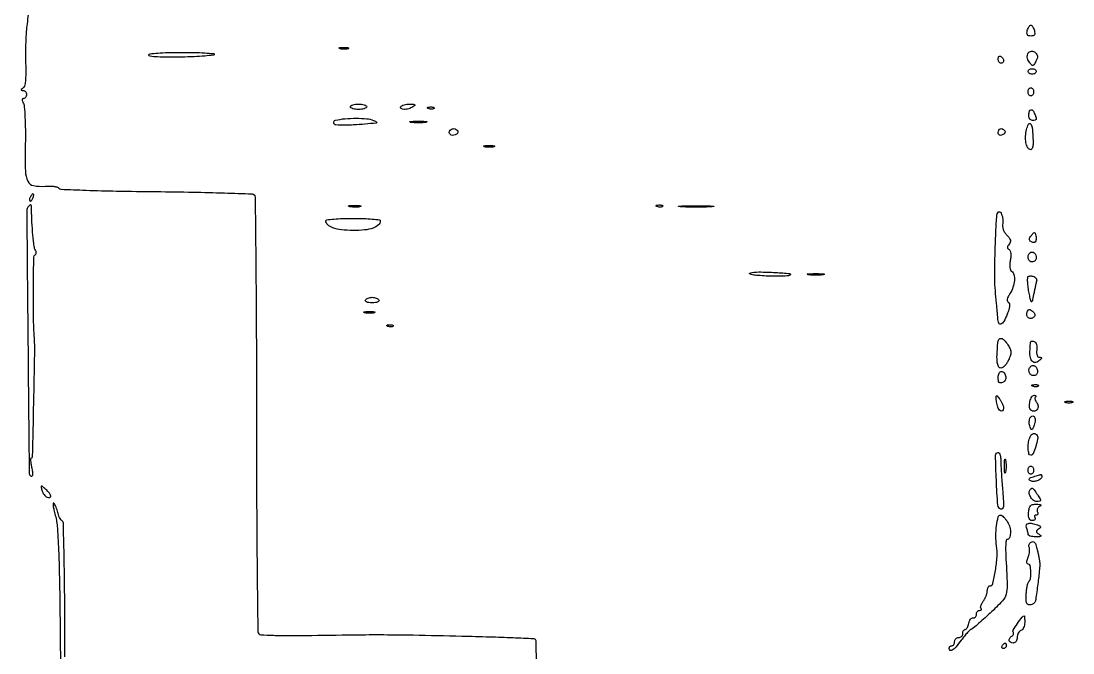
# Model space of a CAD drawing. Extents: x 0 to 1897, y 0 to 3427.
# Drawn here: x 89 to 475.5, y 1291.3 to 1523.5 of the extents above; entities that cross this region are included whole.
import ezdxf

# ---------------------------------------------------------------- set-up
doc = ezdxf.new("R2010")
doc.units = 0
doc.header["$MEASUREMENT"] = 0

msp = doc.modelspace()

# ---------------------------------------------------------------- linework, layer by layer
for points in [[(91.616015, 1525.861675, -0.009946), (91.22949, 1522.498736, 0.016743), (90.936629, 1519.604398, 0.007471), (90.735912, 1515.778629, 0.007385), (90.643773, 1511.721222, 0.009929), (90.687599, 1508.045535, -0.00888), (90.742146, 1504.155407, -0.024951), (90.596236, 1501.437322, -0.032408), (90.282053, 1499.588348, -0.195365), (89.728185, 1498.810848, 0.01394), (89.112262, 1498.395033, 0.249096), (89.009399, 1498.187855, 0.376824), (89.137036, 1498.050338, 0.022418), (89.75, 1498.015313, -0.118755), (90.226808, 1497.894248, -0.099323), (90.632812, 1497.563873, -0.09112), (90.905509, 1497.07407, -0.081749), (91, 1496.5, -0.067246), (90.922536, 1495.926627, -0.084069), (90.695915, 1495.440625, -0.099557), (90.359575, 1495.115614, -0.143424), (89.964816, 1495, 0.171021), (89.597804, 1494.870684, 0.211098), (89.432784, 1494.551517, 0.105726), (89.5142, 1494.011265, 0.03186), (89.857768, 1493.25, -0.103779), (90.216457, 1492.006477, -0.006379), (90.453604, 1488.139406, -0.009259), (90.593011, 1483.489802, -0.006713), (90.582807, 1478.309682, 0.008581), (90.600409, 1468.33793, 0.105972), (91.461413, 1464.662033, 0.241488), (93.550611, 1463.05509, 0.063379), (97.900891, 1462.814871, -0.021472), (99.630373, 1462.864152, -0.029243), (101.186242, 1462.750496, -0.029285), (102.412767, 1462.514686, -0.194583), (102.905091, 1462.153565, 0.248881), (103.659281, 1461.712309, 0.001194), (112.897944, 1461.350586, 0.004619), (124.126202, 1461.041635, 0.00216), (138.67158, 1460.838694, -0.002196), (152.211877, 1460.648786, -0.003533), (163.750158, 1460.354686, -0.000715), (173.877748, 1460.010411, -0.189844), (174.66738, 1459.666618, -0.19596), (175.008851, 1458.854265, -0.000147), (175.255418, 1435.627045, -0.001604), (175.44009, 1409.669039, -0.000977), (175.5, 1379.000053, 0.000978), (175.559962, 1348.331063, 0.001605), (175.744792, 1322.373046, 0.000147), (175.99157, 1299.146019, 0.196061), (176.333333, 1298.333435, 0.187229), (177.078972, 1298.004659, 0.003028), (181.744271, 1297.822339, 0.007451), (187.231015, 1297.723003, 0.004818), (193.583333, 1297.763889, -0.00094), (211.534547, 1298.018694, -0.003969), (222.297977, 1298.065797, -0.003977), (233.050082, 1297.941967, -0.000947), (250.94445, 1297.559601, -0.001788), (261.119948, 1297.286472, -0.002894), (269.772886, 1296.973095, -0.000488), (277.411571, 1296.6447, -0.187517), (277.906497, 1296.426837, -0.194063), (278.117569, 1295.930428, -0.000443), (278.262672, 1287.776177, -0.00279)], [(105.123907, 1289.918664, 0.001303), (105.047245, 1312.321008, 0.004012), (104.834307, 1327.473577, 0.001158), (104.551595, 1339.061554, 0.252817), (104.018348, 1339.98866, -0.101239), (103.577401, 1340.403886, -0.036676), (103.132933, 1341.144827, -0.03455), (102.751997, 1342.051048, -0.034666), (102.499984, 1343.000086, 0.028304), (102.255006, 1343.972274, 0.025381), (101.894373, 1344.947522, 0.026233), (101.479825, 1345.789744, 0.068997), (101.07469, 1346.32531, 0.621336), (100.830076, 1346.242472, 0.061671), (100.822589, 1345.426001, 0.026983), (101.080068, 1343.907528, 0.01137), (101.581587, 1341.898719, -0.050186), (102.370117, 1337.2241, -0.007851), (102.848622, 1327.872011, -0.005475), (103.20459, 1313.327935, -0.001184), (103.485063, 1288.18023, 0.001227)]]:
    msp.add_lwpolyline(points, format="xyb")
for points in [[(461.289749, 1520, -0.04869), (461.440539, 1519.056466, -0.159824), (461.282899, 1518.453693, -0.183696), (460.818485, 1518.111734, -0.067942), (460, 1518, -0.067942), (459.181515, 1518.111734, -0.183696), (458.717101, 1518.453693, -0.159824), (458.559461, 1519.056466, -0.04869), (458.710251, 1520, -0.033728), (458.966724, 1520.765697, -0.045563), (459.304857, 1521.4125, -0.053545), (459.66915, 1521.863217, -0.198564), (460, 1522, -0.198564), (460.33085, 1521.863217, -0.053545), (460.695143, 1521.4125, -0.045563), (461.033276, 1520.765697, -0.033728)], [(159.998282, 1511.25, -0.384786), (159.718374, 1510.941555, -0.003746), (156.472574, 1510.642994, -0.009719), (152.598922, 1510.391643, -0.005856), (147.998282, 1510.236789, -0.006078), (142.89002, 1510.186837, -0.015014), (139.145515, 1510.30821, -0.011113), (136.400383, 1510.541152, -0.383245), (136, 1510.986789, -0.378089), (136.393923, 1511.43326, -0.010165), (139.210884, 1511.728891, -0.014682), (142.980872, 1511.935971, -0.006378), (148, 1512, -0.005859), (152.601125, 1511.946081, -0.009748), (156.474495, 1511.779687, -0.003768), (159.719184, 1511.552306, -0.392353)], [(209.269032, 1513.344063, -0.06278), (208.671085, 1513.185595, -0.030339), (207.880008, 1513.127736, -0.029507), (207.036634, 1513.167106, -0.037336), (206.269032, 1513.307009, -0.087174), (205.883358, 1513.48334, -0.597527), (205.900903, 1513.643467, -0.080377), (206.431793, 1513.764444, -0.012823), (207.5, 1513.805051, -0.014395), (208.580113, 1513.787295, -0.052471), (209.257153, 1513.684921, -0.333666), (209.386009, 1513.52287, -0.31318)], [(461.847352, 1508.714774, -0.014809), (461.114731, 1507.438225, -0.23631), (460.703401, 1507.182593, -0.246629), (460.263467, 1507.364279, -0.016043), (459.385311, 1508.487734, -0.123269), (458.690673, 1510.196688, -0.181424), (459.037798, 1511.762403, -0.248626), (460.194352, 1512.403735, -0.179816), (461.611665, 1511.907326, -0.070603), (462.203192, 1511.255711, -0.131357), (462.436082, 1510.586521, -0.105676), (462.326186, 1509.78868, -0.036002)], [(450, 1508.940983, -0.105429), (449.923444, 1508.581949, -0.099231), (449.70625, 1508.276414, -0.096318), (449.381732, 1508.071618, -0.092995), (449, 1508, -0.153634), (448.618621, 1508.120018, -0.097988), (448.29375, 1508.457961, -0.080552), (448.074545, 1508.962904, -0.062283), (448, 1509.559017, -0.066118), (448.073267, 1510.110654, -0.138808), (448.29375, 1510.478525, -0.191142), (448.620352, 1510.607943, -0.139169), (449, 1510.5, -0.06081), (449.382515, 1510.193797, -0.051032), (449.70625, 1509.7871, -0.053229), (449.926698, 1509.346558, -0.089642)], [(462, 1505, -0.148195), (461.884432, 1504.618646, -0.098894), (461.559375, 1504.29375, -0.082425), (461.073457, 1504.074694, -0.064853), (460.5, 1504, -0.064853), (459.926543, 1504.074694, -0.082425), (459.440625, 1504.29375, -0.098894), (459.115568, 1504.618646, -0.148195), (459, 1505, -0.148195), (459.115568, 1505.381354, -0.098894), (459.440625, 1505.70625, -0.082425), (459.926543, 1505.925306, -0.064853), (460.5, 1506, -0.064853), (461.073457, 1505.925306, -0.082425), (461.559375, 1505.70625, -0.098894), (461.884432, 1505.381354, -0.148195)], [(461, 1497.5, -0.064853), (460.925306, 1496.926543, -0.082425), (460.70625, 1496.440625, -0.098894), (460.381354, 1496.115568, -0.148195), (460, 1496, -0.148195), (459.618646, 1496.115568, -0.098894), (459.29375, 1496.440625, -0.082425), (459.074694, 1496.926543, -0.064853), (459, 1497.5, -0.064853), (459.074694, 1498.073457, -0.082425), (459.29375, 1498.559375, -0.098894), (459.618646, 1498.884432, -0.148195), (460, 1499, -0.148195), (460.381354, 1498.884432, -0.098894), (460.70625, 1498.559375, -0.082425), (460.925306, 1498.073457, -0.064853)], [(216, 1492, -0.254951), (215.790443, 1491.615738, -0.06271), (215.11875, 1491.29375, -0.048861), (214.149251, 1491.072766, -0.031626), (213, 1491, -0.031626), (211.850749, 1491.072766, -0.048861), (210.88125, 1491.29375, -0.06271), (210.209557, 1491.615738, -0.254951), (210, 1492, -0.254951), (210.209557, 1492.384262, -0.06271), (210.88125, 1492.70625, -0.048861), (211.850749, 1492.927234, -0.031626), (213, 1493, -0.031626), (214.149251, 1492.927234, -0.048861), (215.11875, 1492.70625, -0.06271), (215.790443, 1492.384262, -0.254951)], [(233, 1492, -0.073095), (231.435656, 1491.286715, -0.070585), (229.713117, 1491.042327, -0.138708), (228.656293, 1491.341259, -0.414875), (228.5, 1492, -0.139745), (228.920917, 1492.383973, -0.043178), (229.726963, 1492.701752, -0.039395), (230.733623, 1492.916823, -0.03437), (231.809017, 1492.984687, -0.01112), (233.185704, 1492.946227, -0.161557), (233.633758, 1492.772178, -0.457374), (233.639947, 1492.490841, -0.040301)], [(240.729167, 1491.395833, -0.126455), (240.402231, 1491.202593, -0.060344), (239.916927, 1491.123424, -0.05415), (239.359369, 1491.160852, -0.051402), (238.8125, 1491.316886, -0.054073), (238.395823, 1491.538436, -0.470617), (238.37858, 1491.720685, -0.168741), (238.670344, 1491.862007, -0.018894), (239.416667, 1491.921053, -0.028489), (240.112848, 1491.910055, -0.077125), (240.592839, 1491.799335, -0.208169), (240.77538, 1491.614691, -0.296942)], [(461.393011, 1489.418213, -0.013194), (461.909855, 1487.957216, -0.162556), (461.904812, 1487.374557, -0.277596), (461.551098, 1487.077661, -0.039204), (460.562149, 1487, -0.135509), (460.012052, 1487.151875, -0.115555), (459.578251, 1487.571547, -0.095658), (459.320189, 1488.215546, -0.066491), (459.274953, 1489, -0.051779), (459.531874, 1490.422774, -0.280458), (460.085913, 1490.930504, -0.302499), (460.75137, 1490.654978, -0.056144)], [(218.5, 1487, -0.020998), (219.206198, 1486.660741, -0.070796), (219.61875, 1486.359189, -0.29403), (219.665437, 1486.156423, -0.284977), (219.5, 1486.025375, -0.014641), (211.181777, 1485.313174, -0.030907), (204.708419, 1485.349833, -0.358118), (203.876395, 1486.133119, -0.382578), (204.5, 1487.038779, -0.037561), (207.978095, 1487.60687, -0.0224), (212.170332, 1487.783147, -0.021357), (216.104339, 1487.604116, -0.079586)], [(237.75, 1486.283746, -0.023547), (236.497782, 1486.153981, -0.014044), (235, 1486.111902, -0.014044), (233.502218, 1486.153981, -0.023547), (232.25, 1486.283746, -0.124239), (231.887591, 1486.435926, -0.664672), (231.923438, 1486.577962, -0.03126), (233.02938, 1486.675363, -0.006336), (235, 1486.700336, -0.006336), (236.97062, 1486.675363, -0.03126), (238.076562, 1486.577962, -0.664672), (238.112409, 1486.435926, -0.124239)], [(460.761305, 1480.917949, -0.0123), (460.811406, 1478.512502, -0.052598), (460.65566, 1477.087636, -0.131766), (460.296588, 1476.391128, -0.29594), (459.746154, 1476.246277, -0.203927), (458.797551, 1477.079052, -0.06804), (458.218262, 1478.874372, -0.057025), (458.074051, 1481.185355, -0.048613), (458.436172, 1483.601713, -0.047533), (459.171101, 1485.673402, -0.543637), (459.880098, 1485.772603, -0.151432), (460.486028, 1484.391125, -0.016836)], [(249.435239, 1483.104785, -0.157124), (249.530226, 1482.719764, -0.122649), (249.396458, 1482.307713, -0.09637), (249.044212, 1481.929702, -0.065622), (248.526281, 1481.648459, -0.114361), (247.472664, 1481.501405, -0.167129), (246.624761, 1481.880315, -0.22676), (246.344283, 1482.596295, -0.180107), (246.693853, 1483.36052, -0.09362), (247.400675, 1483.842738, -0.126932), (248.160475, 1483.964961, -0.130395), (248.869681, 1483.704194, -0.101736)], [(450.435239, 1483.104785, -0.160704), (450.527613, 1482.718783, -0.122111), (450.387051, 1482.304103, -0.094924), (450.024563, 1481.922037, -0.064087), (449.494256, 1481.63617, -0.076022), (448.882944, 1481.502894, -0.151817), (448.406756, 1481.618633, -0.165347), (448.106064, 1481.97324, -0.094172), (448, 1482.531385, -0.128597), (448.245023, 1483.468306, -0.21), (448.890389, 1483.954077, -0.198008), (449.717023, 1483.820919, -0.117169)], [(262.75, 1477.310674, -0.039571), (261.952734, 1477.168469, -0.024357), (261, 1477.122029, -0.024357), (260.047266, 1477.168469, -0.039571), (259.25, 1477.310674, -0.161593), (258.99086, 1477.478988, -0.542911), (259.042188, 1477.633659, -0.052887), (259.748017, 1477.740287, -0.011065), (261, 1477.767997, -0.011065), (262.251983, 1477.740287, -0.052887), (262.957812, 1477.633659, -0.542911), (263.00914, 1477.478988, -0.161593)], [(92.458881, 1458.933469, 0.049364), (92.242038, 1458.490157, 0.059701), (92.133355, 1458.040231, 0.070517), (92.142323, 1457.651151, 0.156651), (92.276326, 1457.390341, 0.281567), (92.50546, 1457.335123, 0.118528), (92.786868, 1457.507038, 0.069269), (93.083816, 1457.899181, 0.035865), (93.345077, 1458.456872, 0.029555), (93.696703, 1459.564815, 0.344086), (93.525317, 1459.954259, 0.36195), (93.120758, 1459.871774, 0.030391)], [(91.847286, 1455.513953, 0.201175), (91.104602, 1453.698657, 0.000175), (91.53975, 1405.622064, 0.000132), (92.00674, 1357.302227, 0.320084), (92.780516, 1356.239828, 0.326672), (93.156587, 1356.360184, 0.140314), (93.348063, 1356.88349, 0.056758), (93.305688, 1357.905621, 0.016751), (93.011762, 1359.44785, -0.016275), (92.750801, 1360.810058, -0.028187), (92.635334, 1361.956558, -0.029022), (92.647243, 1362.80641, -0.393265), (92.855311, 1363.000006, 0.407401), (93.242189, 1363.377973, 0.00018), (93.699437, 1383.299924, 0.001696), (94.041289, 1401.107098, 0.020186), (93.871935, 1408, -0.013005), (93.570656, 1415.736448, -0.005761), (93.55642, 1425.957844, -0.001127), (93.69016, 1436.756939, -0.25603), (94.171835, 1437.6062, 0.136254), (94.443658, 1437.900107, 0.10045), (94.564761, 1438.328813, 0.086652), (94.515801, 1438.827878, 0.071169), (94.300687, 1439.319098, -0.109083), (93.835565, 1440.644288, -0.006492), (93.378457, 1444.889541, -0.010334), (93.028253, 1449.638417, -0.011361), (92.888833, 1454.25, 0.01488), (92.844868, 1455.429365, 0.156819), (92.669055, 1455.871952, 0.374353), (92.364928, 1455.922644, 0.058605)], [(213.761659, 1455.31292, -0.041951), (212.934218, 1455.169017, -0.020826), (211.869594, 1455.119272, -0.020511), (210.754739, 1455.159391, -0.028254), (209.761659, 1455.292739, -0.082665), (209.319562, 1455.45659, -0.67161), (209.339362, 1455.605813, -0.053901), (210.071102, 1455.715166, -0.008901), (211.5, 1455.747817, -0.009782), (212.938425, 1455.726931, -0.038992), (213.814362, 1455.62839, -0.417468), (213.916221, 1455.476221, -0.285845)], [(324.729167, 1455.395833, -0.126455), (324.402231, 1455.202593, -0.060344), (323.916927, 1455.123424, -0.05415), (323.359369, 1455.160852, -0.051402), (322.8125, 1455.316886, -0.054073), (322.395823, 1455.538436, -0.470617), (322.37858, 1455.720685, -0.168741), (322.670344, 1455.862007, -0.018894), (323.416667, 1455.921053, -0.028489), (324.112848, 1455.910055, -0.077125), (324.592839, 1455.799335, -0.208169), (324.77538, 1455.614691, -0.296942)], [(342.75, 1455.261012, -0.009864), (340.132307, 1455.148534, -0.005804), (337, 1455.112174, -0.005804), (333.867693, 1455.148534, -0.009864), (331.25, 1455.261012, -0.061613), (330.551892, 1455.39219, -0.829596), (330.567187, 1455.51584, -0.013058), (332.876693, 1455.600303, -0.002611), (337, 1455.621831, -0.002611), (341.123307, 1455.600303, -0.013058), (343.432813, 1455.51584, -0.829596), (343.448108, 1455.39219, -0.061613)], [(449.674827, 1449.133583, 0.068963), (449.622299, 1448.015404, 0.06143), (449.868914, 1446.877745, 0.058803), (450.399585, 1445.789321, 0.053622), (451.18333, 1444.81667, -0.031226), (452.083174, 1443.796822, -0.103443), (452.474019, 1442.996682, -0.146971), (452.44243, 1442.273019, -0.08955), (452.018354, 1441.522115, 0.042808), (451.560501, 1440.863048, 0.126565), (451.414735, 1440.335958, 0.168301), (451.558206, 1439.896351, 0.092332), (451.982125, 1439.511047, -0.170773), (452.376962, 1439.021728, -0.056496), (452.588453, 1438.109378, -0.045778), (452.616451, 1436.914219, -0.029352), (452.440877, 1435.53654, 0.029278), (452.264193, 1434.15177, 0.046461), (452.293445, 1432.957579, 0.057847), (452.50905, 1432.048682, 0.168762), (452.910193, 1431.555504, -0.201719), (453.777875, 1430.337858, -0.073126), (453.940201, 1428.178616, -0.063119), (453.439072, 1425.668174, -0.064324), (452.329071, 1423.379474, 0.02727), (451.653592, 1422.214667, 0.071181), (451.34167, 1421.300635, 0.117924), (451.374182, 1420.624098, 0.184407), (451.721642, 1420.164657, -0.196988), (452.101312, 1419.636445, -0.083361), (452.161624, 1418.749416, -0.051596), (451.901928, 1417.478408, -0.018939), (451.285617, 1415.75, -0.026499), (450.074588, 1413.13281, -0.169176), (449.019707, 1412.151563, -0.432289), (448.239229, 1412.483372, -0.074172), (447.872499, 1414.25, 0.006325), (447.791759, 1415.413957, 0.001965), (447.641436, 1417.160938, 0.001964), (447.458082, 1419.112133, 0.002163), (447.264944, 1421, -0.011121), (446.881175, 1425.55602, -0.013272), (446.729272, 1429.863436, -0.009266), (446.782218, 1435.253158, -0.002522), (447.066668, 1443.766779, -0.003339), (447.34955, 1450.032128, -0.032394), (447.658594, 1452.671426, -0.213837), (448.156068, 1453.394454, -0.387913), (448.80841, 1453.266779, -0.066562), (449.277341, 1452.417524, -0.04126), (449.602639, 1451.323856, -0.040752), (449.747928, 1450.169232, -0.057153)], [(221, 1450.122445, -0.214442), (220.311526, 1448.590995, -0.096617), (218.372889, 1447.446796, -0.060885), (215.225923, 1446.746605, -0.026372), (210.932911, 1446.555101, -0.025368), (206.688401, 1446.805302, -0.058866), (203.585814, 1447.522599, -0.093102), (201.673031, 1448.644531, -0.216977), (201, 1450.122445, -0.380466), (201.312218, 1450.47336, -0.007262), (203.9375, 1450.742218, -0.013653), (207.165768, 1450.93688, -0.008231), (211, 1451, -0.008231), (214.834232, 1450.93688, -0.013653), (218.0625, 1450.742218, -0.007262), (220.687782, 1450.47336, -0.380466)], [(461.654929, 1442.321595, -0.151106), (461.372888, 1442.172801, -0.071963), (460.958803, 1442.155469, -0.061345), (460.483222, 1442.264009, -0.051709), (460.017973, 1442.488892, -0.104642), (459.587752, 1442.89952, -0.171997), (459.460023, 1443.380616, -0.116848), (459.653026, 1443.975362, -0.03643), (460.201442, 1444.744753, -0.013835), (460.987779, 1445.64175, -0.235521), (461.344315, 1445.776262, -0.307156), (461.603625, 1445.558794, -0.021049), (461.838397, 1444.577456, -0.031881), (461.929466, 1443.875378, -0.036617), (461.924092, 1443.199524, -0.039616), (461.833414, 1442.638845, -0.13732)], [(462, 1436.440983, -0.103216), (461.885271, 1435.891133, -0.098834), (461.559375, 1435.423289, -0.096907), (461.072549, 1435.109789, -0.095012), (460.5, 1435, -0.179946), (459.59764, 1435.335619, -0.15216), (459.05672, 1436.20489, -0.132661), (459.066992, 1437.327196, -0.128822), (459.63948, 1438.306147, -0.194761), (460.37668, 1438.618432, -0.172865), (461.169706, 1438.350022, -0.128462), (461.782775, 1437.537796, -0.098073)], [(371.5, 1430.104477, -0.064516), (370.2978, 1429.867237, -0.010159), (367.884375, 1429.756956, -0.011138), (365.018091, 1429.748158, -0.009522), (362, 1429.863649, -0.008227), (359.163762, 1430.073184, -0.026181), (357.283183, 1430.343087, -0.129318), (356.703603, 1430.624564, -0.603561), (356.765815, 1430.896898, -0.066678), (360.050387, 1431.316239, -0.011889), (366.250251, 1431.130478, -0.015501), (371.438919, 1430.68979, -0.801317)], [(383.75, 1430.283746, -0.023547), (382.497782, 1430.153981, -0.014044), (381, 1430.111902, -0.014044), (379.502218, 1430.153981, -0.023547), (378.25, 1430.283746, -0.124239), (377.887591, 1430.435926, -0.664672), (377.923438, 1430.577962, -0.03126), (379.02938, 1430.675363, -0.006336), (381, 1430.700336, -0.006336), (382.97062, 1430.675363, -0.03126), (384.076562, 1430.577962, -0.664672), (384.112409, 1430.435926, -0.124239)], [(462.107033, 1427.94061, 0.009735), (461.910849, 1427.162002, 0.002494), (461.624377, 1425.895054, 0.002539), (461.311948, 1424.445639, 0.002576), (461.015774, 1423, -0.003032), (460.549029, 1420.732326, -0.180833), (460.327889, 1420.384916, -0.526333), (460.103542, 1420.45997, -0.008242), (459.689752, 1422, -0.018163), (459.267461, 1423.984336, -0.015974), (458.96899, 1426.080836, -0.016245), (458.821784, 1427.989249, -0.045897), (458.884846, 1429.323324, -0.211788), (459.062149, 1429.608421, -0.091513), (459.480236, 1429.792375, -0.067435), (460.071548, 1429.8501, -0.044518), (460.75, 1429.763934, -0.082624), (461.38859, 1429.508741, -0.096782), (461.870504, 1429.070463, -0.106446), (462.1217, 1428.51944, -0.12107)], [(220.5, 1421, -0.302575), (220.486626, 1420.607504, -0.143113), (220.069598, 1420.280626, -0.067954), (219.210982, 1420.066129, -0.027283), (218, 1420, -0.027283), (216.789018, 1420.066129, -0.067954), (215.930402, 1420.280626, -0.143113), (215.513374, 1420.607504, -0.302575), (215.5, 1421, -0.108893), (215.872201, 1421.383456, -0.050757), (216.489314, 1421.70625, -0.046925), (217.234268, 1421.925899, -0.048273), (218, 1422, -0.048273), (218.765732, 1421.925899, -0.046925), (219.510686, 1421.70625, -0.050757), (220.127799, 1421.383456, -0.108893)], [(218.75, 1416.310674, -0.039571), (217.952734, 1416.168469, -0.024357), (217, 1416.122029, -0.024357), (216.047266, 1416.168469, -0.039571), (215.25, 1416.310674, -0.161593), (214.99086, 1416.478988, -0.542911), (215.042187, 1416.633659, -0.052887), (215.748017, 1416.740287, -0.011065), (217, 1416.767997, -0.011065), (218.251983, 1416.740287, -0.052887), (218.957813, 1416.633659, -0.542911), (219.00914, 1416.478988, -0.161593)], [(461.129514, 1414.729514, -0.158468), (460.130434, 1414.220663, -0.201166), (459.134219, 1414.464749, -0.186541), (458.559132, 1415.37264, -0.141484), (458.660457, 1416.557548, -0.05414), (459.014944, 1417.247554, -0.211572), (459.40887, 1417.500628, -0.176891), (459.912142, 1417.400646, -0.036629), (460.659165, 1416.867905, -0.055976), (461.200814, 1416.305091, -0.109913), (461.461667, 1415.744405, -0.137771), (461.431149, 1415.212491, -0.114058)], [(225.729167, 1411.395833, -0.126455), (225.402231, 1411.202593, -0.060344), (224.916927, 1411.123424, -0.05415), (224.359369, 1411.160852, -0.051402), (223.8125, 1411.316886, -0.054073), (223.395823, 1411.538436, -0.470617), (223.37858, 1411.720685, -0.168741), (223.670344, 1411.862007, -0.018894), (224.416667, 1411.921053, -0.028489), (225.112848, 1411.910055, -0.077125), (225.592839, 1411.799335, -0.208169), (225.77538, 1411.614691, -0.296942)], [(451.573341, 1404.528412, -0.034038), (452.391014, 1403.073412, -0.098635), (452.672394, 1401.958927, -0.090899), (452.516077, 1400.769073, -0.026204), (451.852283, 1399.028412, -0.03867), (451.228196, 1397.869614, -0.045858), (450.463196, 1396.889953, -0.051974), (449.678106, 1396.211979, -0.153506), (449.005889, 1396.001217, -0.282576), (448.147302, 1396.529513, -0.086362), (447.682983, 1398.051487, -0.041644), (447.573023, 1400.760308, -0.010015), (447.854893, 1405.25, -0.113281), (448.264449, 1406.535945, -0.317172), (449.081402, 1406.90332, -0.161214), (450.231134, 1406.258167, -0.039954)], [(462.178434, 1402.662749, 0.036448), (462.125684, 1401.548814, 0.079455), (462.281841, 1400.710295, 0.123814), (462.627546, 1400.192937, 0.185937), (463.128434, 1400, -0.049171), (463.68861, 1399.944778, -0.323739), (463.869371, 1399.75, -0.20513), (463.775946, 1399.428422, -0.024508), (463.267217, 1398.867217, -0.139101), (461.889647, 1398.098525, -0.246954), (460.662493, 1398.414066, -0.159281), (459.844875, 1399.845429, -0.063735), (459.671943, 1402.1231, -0.002513), (459.838854, 1405.071846, -0.087527), (460.000411, 1405.743127, -0.33394), (460.365901, 1405.950173, -0.048887), (461.25, 1405.746082, -0.167801), (461.711709, 1405.389907, -0.072311), (462.044938, 1404.676257, -0.059086), (462.212359, 1403.726266, -0.044176)], [(462.349337, 1395.532025, -0.143266), (462.446746, 1394.344037, -0.195237), (461.856506, 1393.45945, -0.200375), (460.831101, 1393.250251, -0.14887), (459.8, 1393.8, -0.156338), (459.332548, 1394.708441, -0.128355), (459.431353, 1395.800279, -0.133921), (460.042905, 1396.671891, -0.174932), (460.952028, 1397, -0.143622), (461.312332, 1396.894325, -0.059939), (461.70651, 1396.568782, -0.052535), (462.072074, 1396.093619, -0.046129)], [(450.799092, 1392.792961, -0.098523), (450.796087, 1392.159339, -0.082277), (450.55528, 1391.529796, -0.08061), (450.118218, 1391.000664, -0.088511), (449.549092, 1390.657212, -0.094197), (448.822377, 1390.526046, -0.226791), (448.343522, 1390.760503, -0.137743), (448.073758, 1391.406306, -0.03049), (448, 1392.614718, -0.104823), (448.323778, 1394.142158, -0.2793), (449.201881, 1394.753676, -0.266505), (450.189174, 1394.267826, -0.100565)], [(462.729167, 1389.395833, -0.126455), (462.402231, 1389.202593, -0.060344), (461.916927, 1389.123424, -0.05415), (461.359369, 1389.160852, -0.051402), (460.8125, 1389.316886, -0.054073), (460.395823, 1389.538436, -0.470617), (460.37858, 1389.720685, -0.168741), (460.670344, 1389.862007, -0.018894), (461.416667, 1389.921053, -0.028489), (462.112848, 1389.910055, -0.077125), (462.592839, 1389.799335, -0.208169), (462.77538, 1389.614691, -0.296942)], [(450, 1381.225537, -0.210429), (449.588724, 1380.291578, -0.385795), (448.818136, 1380.287893, -0.116057), (447.879021, 1381.63702, -0.06911), (447.413386, 1383.547897, -0.004423), (447.237151, 1385.454509, -0.236845), (447.369245, 1385.783513, -0.429408), (447.632666, 1385.760454, -0.008264), (448.557076, 1384.55887, -0.030303), (449.109339, 1383.713431, -0.027389), (449.576141, 1382.778988, -0.028421), (449.900611, 1381.89476, -0.073852)], [(461.675343, 1385.342009, 0.176284), (461.509739, 1384.986948, 0.081011), (461.548138, 1384.470638, 0.065162), (461.775326, 1383.877958, 0.049174), (462.166294, 1383.299628, -0.168208), (462.654746, 1381.999689, -0.173994), (462.225402, 1380.697157, -0.215623), (461.160146, 1380.13836, -0.214126), (460.032753, 1380.567247, -0.187496), (459.492262, 1381.794958, -0.06767), (459.668798, 1383.727186, -0.071314), (460.331361, 1385.442385, -0.271323), (461.283298, 1386, -0.066042), (461.638841, 1385.952833, -0.194828), (461.831601, 1385.806715, -0.240485), (461.845585, 1385.59298, -0.094965)], [(475.25, 1383.337719, -0.057986), (474.679992, 1383.181385, -0.037979), (474, 1383.12966, -0.037979), (473.320008, 1383.181385, -0.057986), (472.75, 1383.337719, -0.174857), (472.540618, 1383.525001, -0.447206), (472.601562, 1383.693942, -0.078554), (473.10856, 1383.810911, -0.017491), (474, 1383.842105, -0.017491), (474.89144, 1383.810911, -0.078554), (475.398438, 1383.693942, -0.447206), (475.459382, 1383.525001, -0.174857)], [(461.19905, 1375.009047, -0.011925), (460.696706, 1373.744597, -0.189406), (460.378919, 1373.421031, -0.391486), (460.076582, 1373.523326, -0.032972), (459.699951, 1374.339531, -0.089463), (459.39406, 1375.947783, -0.092435), (459.675665, 1377.541951, -0.176473), (460.364886, 1378.346186, -0.336477), (461.163266, 1378.236734, -0.135153), (461.457258, 1377.719339, -0.059308), (461.559946, 1376.931214, -0.050939), (461.474436, 1375.991073, -0.040477)], [(462.294176, 1371.25, -0.178645), (462.49769, 1369.894137, -0.026375), (461.780516, 1367.168731, -0.023459), (460.803682, 1364.54941, -0.3003), (459.971408, 1364, -0.34095), (459.31224, 1364.508611, -0.049971), (459.03111, 1366.289377, -0.046859), (459.111513, 1368.465506, -0.059025), (459.606989, 1370.418213, -0.076848), (460.179997, 1371.41945, -0.150474), (460.931676, 1371.932479, -0.202523), (461.684742, 1371.857335, -0.143257)], [(449.007109, 1361.25, 0.011162), (449.053264, 1359.344568, 0.003795), (449.203118, 1356.57887, 0.003771), (449.414946, 1353.525475, 0.004334), (449.664391, 1350.614239, -0.006831), (449.954295, 1347.019949, -0.043438), (449.917696, 1345.190256, -0.13864), (449.584308, 1344.361211, -0.318861), (448.973949, 1344.17535, -0.303187), (447.854409, 1345.617001, -0.006821), (447.32293, 1354.787479, -0.006508), (447.036167, 1363.965625, -0.41956), (448.051867, 1365, -0.293986), (448.419253, 1364.763552, -0.044441), (448.723574, 1363.898438, -0.038037), (448.935735, 1362.687113, -0.023869)], [(450.705733, 1357.75, -0.142433), (450.546986, 1357.439977, -0.611425), (450.399666, 1357.482813, -0.039503), (450.298431, 1358.38851, -0.008087), (450.272364, 1360, -0.008087), (450.298431, 1361.61149, -0.039503), (450.399666, 1362.517187, -0.611425), (450.546986, 1362.560023, -0.142433), (450.705733, 1362.25, -0.029693), (450.840649, 1361.225293, -0.017887), (450.884498, 1360, -0.017887), (450.840649, 1358.774707, -0.029693)], [(461, 1358.5, -0.064853), (460.925306, 1357.926543, -0.082425), (460.70625, 1357.440625, -0.098894), (460.381354, 1357.115568, -0.148195), (460, 1357, -0.148195), (459.618646, 1357.115568, -0.098894), (459.29375, 1357.440625, -0.082425), (459.074694, 1357.926543, -0.064853), (459, 1358.5, -0.064853), (459.074694, 1359.073457, -0.082425), (459.29375, 1359.559375, -0.098894), (459.618646, 1359.884432, -0.148195), (460, 1360, -0.148195), (460.381354, 1359.884432, -0.098894), (460.70625, 1359.559375, -0.082425), (460.925306, 1359.073457, -0.064853)], [(464, 1356.106989, -0.234368), (463.577487, 1355.255113, -0.084355), (462.34445, 1354.610621, -0.077373), (460.851048, 1354.371329, -0.140417), (459.669839, 1354.704051, -0.183763), (459.406149, 1355.04823, -0.269398), (459.493134, 1355.409908, -0.106333), (460.028434, 1355.773462, -0.028325), (461.010081, 1356.107615, 0.001043), (461.982216, 1356.380378, 0.001498), (462.842024, 1356.626345, 0.00079), (463.569344, 1356.838017, 0.023658), (463.75, 1356.90032, -0.34702), (463.845599, 1356.871934, -0.077367), (463.926562, 1356.708397, -0.049729), (463.982118, 1356.442404, -0.026638)], [(96.668091, 1351.161221, 0.052076), (96.97422, 1350.347513, 0.045554), (97.45337, 1349.574592, 0.048029), (98.023157, 1348.953034, 0.091866), (98.598542, 1348.60056, 0.127376), (99.593375, 1348.487642, 0.427163), (99.935509, 1348.963829, 0.130472), (99.425236, 1350.036961, 0.032986), (98.069549, 1351.437059, 0.004431), (96.793997, 1352.571017, 0.232081), (96.48507, 1352.653777, 0.422102), (96.354087, 1352.452818, 0.008646)], [(462.408043, 1349.5, -0.008381), (463.407592, 1347.917244, -0.164831), (463.531403, 1347.363031, -0.347805), (463.242654, 1347.06902, -0.031258), (462.139684, 1347, -0.178995), (460.887939, 1347.462945, -0.093575), (459.834245, 1348.777443, -0.099127), (459.371325, 1350.320287, -0.223432), (459.775429, 1351.442095, -0.079535), (460.316742, 1351.834015, -0.283097), (460.725174, 1351.799696, -0.084414), (461.201165, 1351.305644, -0.004578)], [(463.121885, 1345.096491, 0.078477), (462.64727, 1344.679176, 0.089711), (462.350436, 1344.153424, 0.099558), (462.274791, 1343.602982, 0.123544), (462.430902, 1343.111803, -0.077309), (462.610265, 1342.686698, -0.154896), (462.587766, 1342.326592, -0.185933), (462.371034, 1342.087994, -0.116958), (462, 1342, 0.101261), (461.621649, 1341.922582, 0.177706), (461.391936, 1341.70625, 0.167455), (461.348919, 1341.381806, 0.088621), (461.5, 1341, -0.14113), (461.606347, 1340.620419, -0.191314), (461.473859, 1340.29375, -0.137497), (461.100964, 1340.073178, -0.065311), (460.543133, 1340, -0.130544), (459.839201, 1340.186975, -0.158745), (459.382995, 1340.689934, -0.095771), (459.171349, 1341.590311, -0.028999), (459.196823, 1343, -0.032773), (459.422277, 1344.581837, -0.135895), (459.861255, 1345.430765, -0.158899), (460.631403, 1345.859801, -0.049825), (461.962708, 1345.984687, -0.014423), (463.149767, 1345.943266, -0.1486), (463.603668, 1345.773056, -0.448718), (463.623438, 1345.504258, -0.059075)], [(451.43791, 1339.454417, -0.083989), (452.274726, 1337.541924, -0.07122), (452.501035, 1335.345429, -0.091072), (452.111729, 1333.614028, -0.300329), (451.182612, 1332.999352, 0.379467), (450.923899, 1332.769537, 0.013027), (450.787669, 1331.310022, 0.018528), (450.73203, 1329.453829, 0.011119), (450.796687, 1327.249352, -0.003426), (451.294584, 1316.119559, -0.075284), (450.930534, 1312.895207, -0.124791), (449.556995, 1310.445477, -0.014662), (445.081899, 1305.999255, -0.004713), (442.580962, 1303.69997, -0.007247), (440.369427, 1301.762281, -0.003004), (438.454887, 1300.152985, -0.175), (438.031175, 1300, 0.202182), (437.658045, 1299.842689, 0.009634), (436.709702, 1298.831944, 0.014516), (435.616027, 1297.547261, 0.009818), (434.441827, 1296.023638, -0.014813), (432.481073, 1293.531285, -0.069341), (431.13167, 1292.308704, -0.299962), (430.384971, 1292.297634, -0.256081), (430, 1293, -0.099038), (430.076342, 1293.381638, -0.097945), (430.29375, 1293.70625, -0.097945), (430.618362, 1293.923658, -0.099038), (431, 1294, 0.148195), (431.381354, 1294.115568, 0.098894), (431.70625, 1294.440625, 0.082425), (431.925306, 1294.926543, 0.064853), (432, 1295.5, -0.099038), (432.114514, 1296.072457, -0.097945), (432.440625, 1296.559375, -0.097945), (432.927543, 1296.885486, -0.099038), (433.5, 1297, 0.099038), (434.072457, 1297.114514, 0.097945), (434.559375, 1297.440625, 0.097945), (434.885486, 1297.927543, 0.099038), (435, 1298.5, -0.060137), (435.069243, 1299.073624, -0.078901), (435.273319, 1299.559375, -0.09706), (435.575565, 1299.884644, -0.158446), (435.930449, 1300, 0.201695), (436.311918, 1300.160406, 0.064984), (436.688421, 1300.660938, 0.052755), (437.00446, 1301.388653, 0.038242), (437.20419, 1302.25, -0.053173), (437.426175, 1303.092419, -0.075516), (437.806854, 1303.765625, -0.098052), (438.279655, 1304.171953, -0.180825), (438.773741, 1304.25, 0.124794), (439.240814, 1304.272057, 0.125526), (439.639786, 1304.514062, 0.111328), (439.907109, 1304.946122, 0.083273), (440, 1305.5, -0.076226), (440.087877, 1306.073075, -0.089419), (440.342708, 1306.559375, -0.100747), (440.721743, 1306.884466, -0.127718), (441.166667, 1307, 0.05446), (441.57079, 1307.044148, 0.163926), (441.805163, 1307.185462, 0.256951), (441.847006, 1307.39164, 0.12124), (441.701972, 1307.631361, -0.218755), (441.559064, 1308.017253, -0.055302), (441.686327, 1308.691534, -0.046052), (442.020616, 1309.506924, -0.032486), (442.535305, 1310.353868, 0.034493), (443.096008, 1311.28492, 0.027799), (443.569746, 1312.352878, 0.028606), (443.896748, 1313.392531, 0.061963), (444, 1314.222506, -0.049624), (444.067674, 1314.902701, -0.069615), (444.269409, 1315.477861, -0.089779), (444.56699, 1315.864936, -0.186182), (444.917136, 1316, 0.345966), (446.009616, 1316.858703, 0.017449), (446.988582, 1321.600501, 0.025898), (447.586629, 1326.692482, 0.053546), (447.419172, 1330.69043, -0.037795), (447.153583, 1334.30749, -0.032654), (447.410653, 1338.107672, -0.028011), (448.018447, 1341.287945, -0.344188), (448.930303, 1342, -0.171922), (449.355247, 1341.849435, -0.027978), (450.013279, 1341.252235, -0.02805), (450.737786, 1340.429169, -0.021421)], [(462.502058, 1338.360837, -0.027159), (463.323188, 1337.993441, -0.223119), (463.566917, 1337.677273, -0.272154), (463.45503, 1337.332442, -0.038141), (462.833846, 1336.860837, 0.042766), (462.19912, 1336.369644, 0.233222), (462.047168, 1335.976086, 0.197047), (462.25811, 1335.569813, 0.030481), (463, 1335.015313, -0.042119), (463.635281, 1334.517066, -0.457887), (463.624589, 1334.230296, -0.157541), (463.160154, 1334.0543, -0.011037), (461.75, 1334.015313, -0.031686), (460.696509, 1334.076253, -0.049066), (459.807813, 1334.274223, -0.063165), (459.192426, 1334.566495, -0.255671), (459, 1334.918213, 0.04425), (458.959197, 1335.378353, 0.015326), (458.821697, 1336.03135, 0.015089), (458.625376, 1336.745256, 0.016969), (458.393011, 1337.418213, -0.193273), (458.407896, 1338.382729, -0.241546), (459.083916, 1338.951571, -0.110793), (460.507788, 1338.958427, -0.037652)], [(463.255213, 1324.5, -0.039386), (463.184014, 1322.070346, -0.004539), (462.545459, 1316.642531, -0.002351), (461.795859, 1310.948197, -0.104878), (461.393989, 1309.82847, -0.101691), (461.094501, 1309.511, -0.05197), (460.613784, 1309.243363, -0.048588), (460.04004, 1309.061435, -0.052538), (459.456983, 1309, -0.187282), (458.820807, 1309.246951, -0.136905), (458.415522, 1309.89609, -0.069465), (458.241557, 1311.068569, -0.018866), (458.296301, 1312.946967, -0.015609), (458.45019, 1314.51097, -0.019632), (458.694375, 1315.945925, -0.018114), (458.984911, 1317.11274, -0.12696), (459.280301, 1317.613634, 0.168298), (459.885842, 1318.861058, 0.039633), (459.978101, 1321.211508, 0.03852), (459.717327, 1323.430253, 0.358469), (459.024751, 1324, -0.260549), (458.68637, 1324.189172, -0.139401), (458.552725, 1324.664207, -0.067491), (458.663399, 1325.463752, -0.022753), (459.031905, 1326.583916, 0.031749), (459.361054, 1327.648553, 0.035152), (459.539117, 1328.710749, 0.037683), (459.557872, 1329.626105, 0.125333), (459.379039, 1330.195719, -0.133137), (459.242963, 1330.653628, -0.100288), (459.335201, 1331.172987, -0.087399), (459.643011, 1331.675002, -0.072834), (460.121885, 1332.079172, -0.160609), (460.816784, 1332.247084, -0.209807), (461.385737, 1331.939931, -0.090803), (461.870338, 1331.011485, -0.018607), (462.352868, 1329.217368, -0.004193), (462.683036, 1327.720797, -0.004938), (462.96974, 1326.298227, -0.004352), (463.189397, 1325.093127, -0.030548)], [(457.75, 1302.559022, -0.052349), (457.647869, 1301.586222, -0.056197), (457.346094, 1300.680088, -0.063128), (456.901573, 1299.970828, -0.130343), (456.375, 1299.590407, 0.112371), (455.848995, 1299.238057, 0.066029), (455.403906, 1298.621044, 0.060851), (455.10252, 1297.847443, 0.062568), (455, 1297.031385, -0.070174), (454.889078, 1296.24494, -0.089187), (454.565397, 1295.588564, -0.103496), (454.079202, 1295.154775, -0.131307), (453.5, 1295, -0.125147), (452.524422, 1295.248066, -0.224258), (452.046328, 1295.901611, -0.199951), (452.222447, 1296.751505, -0.104931), (453.016312, 1297.510081, 0.081399), (453.365169, 1297.813602, 0.091952), (453.581286, 1298.200917, 0.100695), (453.632692, 1298.610515, 0.119999), (453.512466, 1298.97983, -0.284331), (453.512824, 1299.745592, -0.011551), (455.089377, 1302.164516, -0.013436), (456.769682, 1304.480839, -0.195635), (457.625, 1304.98193, -0.438283), (457.67556, 1304.940829, -0.002636), (457.713281, 1304.277655, -0.008085), (457.741023, 1303.493764, -0.004802)], [(451, 1294, -0.105053), (450.918938, 1293.618444, -0.099167), (450.688914, 1293.29375, -0.09642), (450.345238, 1293.076123, -0.093332), (449.940983, 1293, -0.108972), (449.586039, 1293.078288, -0.182303), (449.3746, 1293.29375, -0.161196), (449.343488, 1293.6179, -0.082592), (449.5, 1294, -0.029505), (449.768994, 1294.382774, -0.035638), (450.066025, 1294.70625, -0.038439), (450.34829, 1294.934461, -0.151918), (450.559017, 1295, -0.210953), (450.727648, 1294.92554, -0.081139), (450.870461, 1294.70625, -0.061769), (450.967655, 1294.382849, -0.042167)]]:
    msp.add_lwpolyline(points, format="xyb", close=True)

doc.saveas('drawing.dxf')
